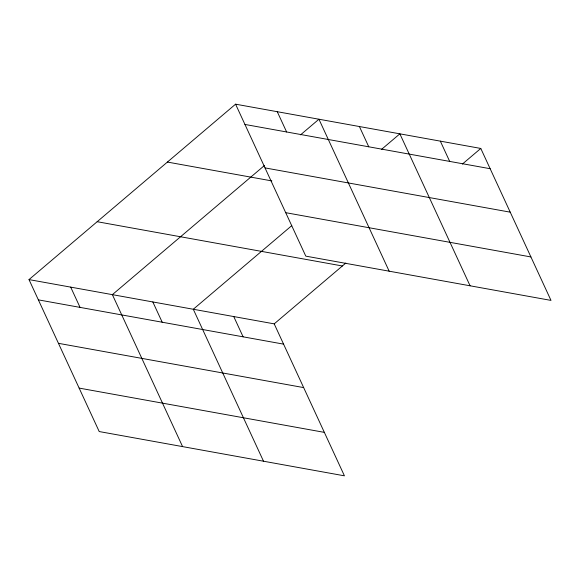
<?xml version="1.0" encoding="UTF-8"?>
<svg xmlns="http://www.w3.org/2000/svg" width="580" height="580" viewBox="0 0 580 580"><rect width="100%" height="100%" fill="white"/><g stroke="black" fill="none" stroke-linecap="round" stroke-linejoin="round"><path stroke-width="0.87" d="M29 279.596L274.209 323.865L344.426 475.825L99.216 431.556L29 279.596L235.574 104.175L480.784 148.444L551 300.404L305.79 256.135L235.574 104.175M264.407 165.539L112.375 294.647L182.584 446.607M300.541 134.857L318.942 119.226L389.158 271.186M291.762 225.642L193.292 309.256L263.508 461.216M381.459 149.466L399.866 133.835L470.083 285.795M274.209 323.865L345.825 263.052M462.383 164.075L480.784 148.444M244.941 124.446L490.151 168.715M265.017 167.903L510.233 212.171M167.403 162.066L271.882 180.924M285.708 212.679L530.917 256.947M97.172 221.705L342.381 265.981M38.367 299.86L283.576 344.136M58.442 343.324L303.659 387.592M79.134 388.092L324.343 432.368M440.329 141.143L449.688 161.414M359.404 126.534L368.771 146.798M277.262 111.701L286.621 131.972M233.755 316.564L243.114 336.828M152.83 301.955L162.197 322.219M70.688 287.122L80.055 307.393"/></g></svg>
